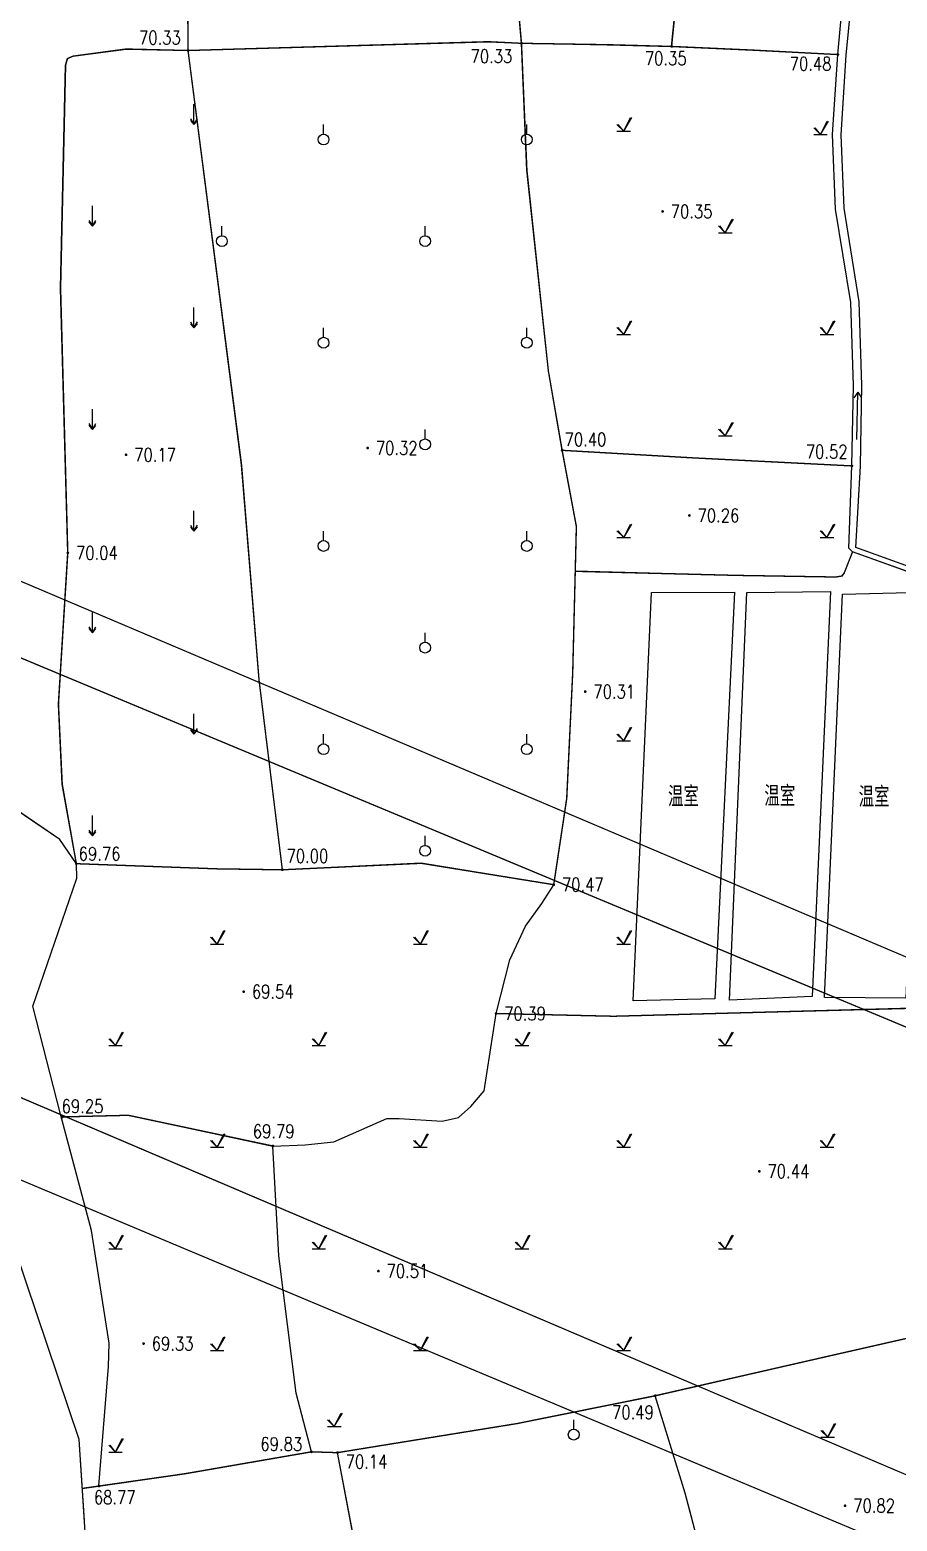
# Model space of a CAD drawing. Extents: x 10519 to 17598, y -625 to 2857.
# Drawn here: x 13860.2 to 13924.2, y 312 to 422 of the extents above; entities that cross this region are included whole.
import ezdxf
from ezdxf.enums import TextEntityAlignment as Align

# ---------------------------------------------------------------- set-up
doc = ezdxf.new("R2010")
doc.units = 0
doc.header["$MEASUREMENT"] = 0
doc.layers.get('0').update_dxf_attribs({"linetype": 'CONTINUOUS'})
for name, color, linetype in [('0000原地形', 252, 'CONTINUOUS'), ('ASSIST', 252, 'CONTINUOUS'), ('GCD', 224, 'CONTINUOUS')]:
    doc.layers.add(name, color=color, linetype=linetype)
doc.styles.add('HZ', font='txt8.shx', dxfattribs={"width": 0.8, "bigfont": 'hz.shx'})
doc.styles.get("Standard").update_dxf_attribs({"font": 'txt8.shx', "width": 0.8, "bigfont": 'hz.shx'})
doc.linetypes.add('10421', pattern='A,2,[150,AAA.SHX,S=1,R=0,X=0,Y=1],1e-11', length=2)

# ---------------------------------------------------------------- blocks, each defined once
blk = doc.blocks.new('GC200')
at = {"linetype": 'Continuous', "const_width": 0.2, "flags": 128}
blk.add_lwpolyline([(-0.1, 0, 1), (0.1, 0, 1)], format="xyb", close=True, dxfattribs=at)
blk = doc.blocks.new('gc123')
for p, q in [((-1, 0), (1, 0)), ((0, 0), (-0.8, 1)), ((0, 0), (1.2, 2))]:
    blk.add_line(p, q)
blk = doc.blocks.new('gc125')
blk.add_line((0, 0.8), (0, 2.2))
blk.add_circle((0, 0), 0.8)
blk = doc.blocks.new('gc120')
for p, q in [((0, 0), (0, 2.5)), ((-0.5, 0.87), (0, 0)), ((0, 0), (0.5, 0.87))]:
    blk.add_line(p, q)
blk = doc.blocks.new('gc086')
for p, q in [((0, 0), (7, 0)), ((7, 0), (6.18, 0.57)), ((7, 0), (6.18, -0.57))]:
    blk.add_line(p, q)

msp = doc.modelspace()

# ---------------------------------------------------------------- linework, layer by layer
at = {"layer": '0000原地形', "linetype": 'Continuous'}
for p, q in [((13871.9, 420.51, 68.77), (13871.86, 440.44, 68.77)), ((13896.51, 421.04, 68.77), (13894.73, 441.3, 68.77)), ((13907.59, 420.81, 68.77), (13908.75, 432.43, 68.77)), ((13919.86, 420.21, 71.14), (13920.23, 424.22, 71.14)), ((13920.48, 420.16), (13920.85, 424.14)), ((13863.41, 420.09, 68.77), (13867.33, 420.62, 68.77)), ((13867.33, 420.62, 68.77), (13871.9, 420.51, 68.77)), ((13871.9, 420.51, 68.77), (13894.06, 421.16, 68.77)), ((13875.85, 389.94, 69.25), (13871.9, 420.51, 69.25)), ((13894.06, 421.16, 68.77), (13896.51, 421.04, 68.77)), ((13896.91, 411.68, 69.25), (13896.51, 421.04, 69.25)), ((13896.51, 421.04, 68.77), (13902.84, 420.94, 68.77)), ((13902.84, 420.94, 68.77), (13907.59, 420.81, 68.77)), ((13907.59, 420.81, 68.77), (13913.59, 420.54, 68.77)), ((13913.59, 420.54, 68.77), (13919.86, 420.21, 68.77)), ((13862.5, 402.96, 68.77), (13862.87, 419.44, 68.77)), ((13862.87, 419.44, 68.77), (13863.01, 419.92, 68.77)), ((13863.01, 419.92, 68.77), (13863.41, 420.09, 68.77)), ((13919.47, 414.3, 71.14), (13919.86, 420.21, 71.14)), ((13920.1, 414.29), (13920.48, 420.16)), ((13991.22, 325.44), (13773.89, 417.68)), ((13919.69, 408.8, 71.14), (13919.47, 414.3, 71.14)), ((13920.31, 408.87), (13920.1, 414.29)), ((13772.02, 412.19), (13987.78, 322.21)), ((13898.49, 396.87, 69.25), (13896.91, 411.68, 69.25)), ((13920.81, 401.91, 71.14), (13919.69, 408.8, 71.14)), ((13921.43, 401.97), (13920.31, 408.87)), ((13863.03, 383.43, 68.77), (13862.5, 402.96, 68.77)), ((13921, 395.79, 71.14), (13920.81, 401.91, 71.14)), ((13921.63, 395.8), (13921.43, 401.97)), ((13899.51, 391, 69.25), (13898.49, 396.87, 69.25)), ((13920.89, 389.85, 71.14), (13921, 395.79, 71.14)), ((13921.52, 389.83), (13921.63, 395.8)), ((13900.56, 385.38, 69.25), (13899.51, 391, 69.25)), ((13899.51, 391, 69.25), (13909.23, 390.44, 69.25)), ((13877.14, 374.06, 69.25), (13875.85, 389.94, 69.25)), ((13909.23, 390.44, 69.25), (13920.89, 389.85, 69.25)), ((13920.67, 383.77, 71.14), (13920.89, 389.85, 71.14)), ((13921.19, 383.83), (13921.52, 389.83)), ((13900.29, 374.58, 69.25), (13900.56, 385.38, 69.25)), ((13862.34, 372.27, 68.77), (13863.03, 383.43, 68.77)), ((13920.94, 383.51, 70.47), (13920.33, 381.96, 70.47)), ((13920.94, 383.51, 71.14), (13920.67, 383.77, 71.14)), ((13930.78, 379.97, 71.14), (13920.94, 383.51, 71.14)), ((13931.35, 380.15), (13921.19, 383.83)), ((13912.34, 381.77, 70.47), (13900.48, 382.07, 70.47)), ((13920.33, 381.96, 70.47), (13920.14, 381.72, 70.47)), ((13919.69, 381.65, 70.47), (13912.34, 381.77, 70.47)), ((13920.14, 381.72, 70.47), (13919.69, 381.65, 70.47)), ((13774.62, 379.41), (13925.85, 315)), ((13899.85, 365.3, 69.25), (13900.29, 374.58, 69.25)), ((13878.86, 360.04, 69.25), (13877.14, 374.06, 69.25)), ((13774.51, 372.82), (13923.68, 310.24)), ((13862.62, 366.36, 68.77), (13862.34, 372.27, 68.77)), ((13863.66, 360.49, 68.77), (13862.62, 366.36, 68.77)), ((13898.89, 358.94, 69.25), (13899.85, 365.3, 69.25)), ((13874.04, 360.11, 69.25), (13863.66, 360.49, 69.25)), ((13878.86, 360.04, 69.25), (13874.04, 360.11, 69.25)), ((13889.11, 360.52, 69.25), (13878.86, 360.04, 69.25)), ((13898.89, 358.94, 69.25), (13889.11, 360.52, 69.25)), ((13894.63, 349.43, 70.39), (13903.31, 349.23, 70.39)), ((13903.31, 349.23, 70.39), (13928.14, 349.9, 70.39)), ((13862.63, 341.8, 69.25), (13867.49, 341.92, 69.25)), ((13867.49, 341.92, 69.25), (13878.17, 339.65, 69.25)), ((13919.33, 324.18, 68.77), (13927.33, 326, 68.77)), ((13906.38, 321.22, 68.77), (13919.33, 324.18, 68.77)), ((13896.2, 319.17, 68.77), (13906.38, 321.22, 68.77)), ((13882.93, 317.02, 68.77), (13896.2, 319.17, 68.77)), ((13871.65, 315.46, 68.77), (13881, 317.08, 68.77)), ((13881, 317.08, 68.77), (13882.93, 317.02, 68.77)), ((13864.1, 314.38, 68.77), (13871.65, 315.46, 68.77))]:
    msp.add_line(p, q, dxfattribs=at)
at = {"layer": '0000原地形'}
for p, q in [((13872.34, 415.04), (13872.34, 416.54)), ((13872.09, 415.34), (13872.34, 415.04)), ((13872.34, 415.04), (13872.59, 415.34)), ((13881.9, 414.34), (13881.9, 415.04)), ((13896.9, 414.34), (13896.9, 415.04)), ((13903.55, 415.06), (13904.05, 414.56)), ((13904.05, 414.56), (13904.55, 415.56)), ((13918.57, 414.3, 70.45), (13919.07, 415.3, 70.45)), ((13903.55, 414.56), (13904.55, 414.56)), ((13918.07, 414.8, 70.45), (13918.57, 414.3, 70.45)), ((13918.07, 414.3, 70.45), (13919.07, 414.3, 70.45)), ((13864.84, 407.54), (13864.84, 409.04)), ((13864.59, 407.84), (13864.84, 407.54)), ((13864.84, 407.54), (13865.09, 407.84)), ((13874.4, 406.84), (13874.4, 407.54)), ((13889.4, 406.84), (13889.4, 407.54)), ((13911.05, 407.56), (13911.55, 407.06)), ((13911.55, 407.06), (13912.05, 408.06)), ((13911.05, 407.06), (13912.05, 407.06)), ((13872.34, 400.04), (13872.34, 401.54)), ((13872.09, 400.34), (13872.34, 400.04)), ((13872.34, 400.04), (13872.59, 400.34)), ((13881.9, 399.34), (13881.9, 400.04)), ((13896.9, 399.34), (13896.9, 400.04)), ((13903.55, 400.06), (13904.05, 399.56)), ((13904.05, 399.56), (13904.55, 400.56)), ((13918.55, 400.06), (13919.05, 399.56)), ((13919.05, 399.56), (13919.55, 400.56)), ((13903.55, 399.56), (13904.55, 399.56)), ((13918.55, 399.56), (13919.55, 399.56)), ((13921.33, 395.29), (13921.03, 394.88)), ((13921.25, 391.79), (13921.33, 395.29)), ((13921.33, 395.29), (13921.6, 394.87)), ((13864.84, 392.54), (13864.84, 394.04)), ((13911.55, 392.06), (13912.05, 393.06)), ((13864.59, 392.84), (13864.84, 392.54)), ((13864.84, 392.54), (13865.09, 392.84)), ((13889.4, 391.84), (13889.4, 392.54)), ((13911.05, 392.56), (13911.55, 392.06)), ((13911.05, 392.06), (13912.05, 392.06)), ((13872.34, 385.04), (13872.34, 386.54)), ((13872.09, 385.34), (13872.34, 385.04)), ((13872.34, 385.04), (13872.59, 385.34)), ((13904.05, 384.56), (13904.55, 385.56)), ((13919.05, 384.56), (13919.55, 385.56)), ((13881.9, 384.34), (13881.9, 385.04)), ((13896.9, 384.34), (13896.9, 385.04)), ((13903.55, 385.06), (13904.05, 384.56)), ((13903.55, 384.56), (13904.55, 384.56)), ((13918.55, 385.06), (13919.05, 384.56)), ((13918.55, 384.56), (13919.55, 384.56)), ((13864.84, 377.54), (13864.84, 379.04)), ((13864.59, 377.84), (13864.84, 377.54)), ((13864.84, 377.54), (13865.09, 377.84)), ((13889.4, 376.84), (13889.4, 377.54)), ((13872.34, 370.04), (13872.34, 371.54)), ((13872.09, 370.34), (13872.34, 370.04)), ((13872.34, 370.04), (13872.59, 370.34)), ((13881.9, 369.34), (13881.9, 370.04)), ((13896.9, 369.34), (13896.9, 370.04)), ((13903.55, 370.06), (13904.05, 369.56)), ((13904.05, 369.56), (13904.55, 370.56)), ((13903.55, 369.56), (13904.55, 369.56)), ((13864.84, 362.54), (13864.84, 364.04)), ((13864.59, 362.84), (13864.84, 362.54)), ((13864.84, 362.54), (13865.09, 362.84)), ((13889.4, 361.84), (13889.4, 362.54)), ((13874.05, 354.56), (13874.55, 355.56)), ((13889.05, 354.56), (13889.55, 355.56)), ((13904.05, 354.56), (13904.55, 355.56)), ((13873.55, 355.06), (13874.05, 354.56)), ((13873.55, 354.56), (13874.55, 354.56)), ((13888.55, 355.06), (13889.05, 354.56)), ((13888.55, 354.56), (13889.55, 354.56)), ((13903.55, 355.06), (13904.05, 354.56)), ((13903.55, 354.56), (13904.55, 354.56)), ((13866.55, 347.06), (13867.05, 348.06)), ((13881.55, 347.06), (13882.05, 348.06)), ((13896.55, 347.06), (13897.05, 348.06)), ((13911.55, 347.06), (13912.05, 348.06)), ((13866.05, 347.56), (13866.55, 347.06)), ((13866.05, 347.06), (13867.05, 347.06)), ((13881.05, 347.56), (13881.55, 347.06)), ((13881.05, 347.06), (13882.05, 347.06)), ((13896.05, 347.56), (13896.55, 347.06)), ((13896.05, 347.06), (13897.05, 347.06)), ((13911.05, 347.56), (13911.55, 347.06)), ((13911.05, 347.06), (13912.05, 347.06)), ((13874.05, 339.56), (13874.55, 340.56)), ((13889.05, 339.56), (13889.55, 340.56)), ((13904.05, 339.56), (13904.55, 340.56)), ((13919.05, 339.56), (13919.55, 340.56)), ((13873.55, 340.06), (13874.05, 339.56)), ((13873.55, 339.56), (13874.55, 339.56)), ((13888.55, 340.06), (13889.05, 339.56)), ((13888.55, 339.56), (13889.55, 339.56)), ((13903.55, 340.06), (13904.05, 339.56)), ((13903.55, 339.56), (13904.55, 339.56)), ((13918.55, 340.06), (13919.05, 339.56)), ((13918.55, 339.56), (13919.55, 339.56)), ((13866.05, 332.56), (13866.55, 332.06)), ((13866.55, 332.06), (13867.05, 333.06)), ((13881.05, 332.56), (13881.55, 332.06)), ((13881.55, 332.06), (13882.05, 333.06)), ((13896.05, 332.56), (13896.55, 332.06)), ((13896.55, 332.06), (13897.05, 333.06)), ((13911.05, 332.56), (13911.55, 332.06)), ((13911.55, 332.06), (13912.05, 333.06)), ((13866.05, 332.06), (13867.05, 332.06)), ((13881.05, 332.06), (13882.05, 332.06)), ((13896.05, 332.06), (13897.05, 332.06)), ((13911.05, 332.06), (13912.05, 332.06)), ((13873.55, 325.06), (13874.05, 324.56)), ((13874.05, 324.56), (13874.55, 325.56)), ((13888.55, 325.06), (13889.05, 324.56)), ((13889.05, 324.56), (13889.55, 325.56)), ((13903.55, 325.06), (13904.05, 324.56)), ((13904.05, 324.56), (13904.55, 325.56)), ((13873.55, 324.56), (13874.55, 324.56)), ((13888.55, 324.56), (13889.55, 324.56)), ((13903.55, 324.56), (13904.55, 324.56)), ((13882.19, 319.44), (13882.69, 318.94)), ((13882.69, 318.94), (13883.19, 319.94)), ((13900.36, 318.75), (13900.36, 319.45)), ((13882.19, 318.94), (13883.19, 318.94)), ((13918.61, 318.66), (13919.11, 318.16)), ((13918.61, 318.16), (13919.61, 318.16)), ((13919.11, 318.16), (13919.61, 319.16)), ((13866.05, 317.56), (13866.55, 317.06)), ((13866.05, 317.06), (13867.05, 317.06)), ((13866.55, 317.06), (13867.05, 318.06))]:
    msp.add_line(p, q, dxfattribs=at)
at = {"layer": '0000原地形', "linetype": '10421'}
for p, q in [((13862.45, 362.27, 68.77), (13856.8, 366.11, 68.77)), ((13863.66, 360.49, 68.77), (13862.45, 362.27, 68.77)), ((13863.7, 359.42, 68.77), (13863.66, 360.49, 68.77)), ((13860.46, 349.97, 68.77), (13863.7, 359.42, 68.77)), ((13898.01, 357.54, 69.25), (13898.89, 358.94, 69.25)), ((13896.8, 355.88, 69.25), (13898.01, 357.54, 69.25)), ((13895.66, 353.4, 69.25), (13896.8, 355.88, 69.25)), ((13894.63, 349.43, 69.25), (13895.66, 353.4, 69.25)), ((13862.5, 342.01, 68.77), (13860.46, 349.97, 68.77)), ((13893.75, 343.72, 69.25), (13894.63, 349.43, 69.25)), ((13892.77, 342.57, 69.25), (13893.75, 343.72, 69.25)), ((13891.85, 341.75, 69.25), (13892.77, 342.57, 69.25)), ((13864.77, 333.42, 68.77), (13862.5, 342.01, 68.77)), ((13882.67, 339.97, 69.25), (13886.57, 341.68, 69.25)), ((13886.57, 341.68, 69.25), (13887.48, 341.68, 69.25)), ((13887.48, 341.68, 69.25), (13890.65, 341.48, 69.25)), ((13890.65, 341.48, 69.25), (13891.85, 341.75, 69.25)), ((13878.17, 339.65, 69.25), (13880.55, 339.73, 69.25)), ((13878.61, 331.55, 69.83), (13878.17, 339.65, 69.83)), ((13880.55, 339.73, 69.25), (13882.67, 339.97, 69.25)), ((13866.09, 325.1, 68.77), (13864.77, 333.42, 68.77)), ((13863.86, 318), (13859.18, 331.93)), ((13879.89, 321.41, 69.83), (13878.61, 331.55, 69.83)), ((13866.02, 323.37, 68.77), (13866.09, 325.1, 68.77)), ((13865.33, 314.56, 68.77), (13866.02, 323.37, 68.77)), ((13881, 317.08, 69.83), (13879.89, 321.41, 69.83)), ((13908.58, 314.04), (13906.38, 321.22)), ((13864.38, 310.01), (13863.86, 318)), ((13884.44, 309.08), (13882.93, 317.02)), ((13911.23, 304.04), (13908.58, 314.04))]:
    msp.add_line(p, q, dxfattribs=at)
at = {"layer": '0000原地形', "linetype": 'Continuous', "flags": 128}
for points, elevation in [([(13906.1, 380.51), (13912.22, 380.54), (13910.78, 350.51), (13904.76, 350.38)], 70.34), ([(13913.15, 380.5), (13919.32, 380.58), (13917.96, 350.68), (13911.86, 350.41)], 70.41), ([(13920.2, 380.38), (13926.15, 380.54), (13924.88, 350.56), (13918.87, 350.62)], 70.43)]:
    msp.add_lwpolyline(points, close=True, dxfattribs=dict(at, elevation=elevation))
at = {"layer": '0000原地形'}
for centre in [(13881.9, 413.94), (13896.9, 413.94), (13874.4, 406.44), (13889.4, 406.44), (13881.9, 398.94), (13896.9, 398.94), (13889.4, 391.44), (13881.9, 383.94), (13896.9, 383.94), (13889.4, 376.44), (13881.9, 368.94), (13896.9, 368.94), (13889.4, 361.44), (13900.36, 318.35)]:
    msp.add_ellipse(centre, major_axis=(-0.283, 0.283), ratio=1, start_param=3.926991, end_param=10.210176, dxfattribs=at)
at = {"layer": 'ASSIST', "color": 252}
for p, q in [((13991.22, 325.44), (13773.89, 417.68)), ((13772.02, 412.19), (13987.78, 322.21)), ((13774.62, 379.41), (13925.85, 315)), ((13774.51, 372.82), (13919.53, 311.98)), ((13774.51, 372.82), (13923.68, 310.24))]:
    msp.add_line(p, q, dxfattribs=at)
at = {"layer": 'ASSIST', "color": 252, "flags": 128}
for points in [[(13931.35, 380.15), (13921.19, 383.83), (13921.52, 389.83), (13921.63, 395.8), (13921.43, 401.97), (13920.31, 408.87), (13920.1, 414.29), (13920.48, 420.16), (13920.85, 424.14), (13922.09, 432.3), (13923, 437.48), (13923.55, 440.39), (13924.24, 444.08), (13925.33, 447.92), (13927.54, 456.64), (13929.39, 465.17), (13931.87, 471.87), (13934.14, 478.27), (13934.77, 481.45), (13935.71, 493.87)], [(13862.5, 342.01), (13860.46, 349.97), (13863.7, 359.42), (13863.66, 360.49), (13862.45, 362.27), (13856.8, 366.11), (13856.8, 366.11), (13855.97, 367.01), (13855.79, 368.04), (13856.05, 370.9), (13855.31, 392.17), (13856.45, 402.04), (13855.92, 419.32), (13855.59, 451.22), (13855.62, 467.25), (13855.48, 467.52), (13854.94, 467.47), (13852.62, 466.12), (13851.59, 466.1)], [(13991.22, 325.44), (13772.05, 418.46)], [(13864.25, 311.98), (13863.86, 318), (13859.18, 331.93), (13855.15, 338.6), (13854.99, 340.47), (13855.68, 349.74), (13855.17, 353.61), (13853.07, 360.36), (13852.33, 366.54), (13849.45, 369.96), (13844.48, 375.29), (13843.86, 377.67), (13844.63, 389.03), (13844.59, 396.63), (13846.63, 415.3)], [(13772.02, 412.19), (13989.63, 321.44)], [(13774.62, 379.41), (13927.69, 314.21)], [(13774.51, 372.82), (13919.53, 311.98)], [(13774.51, 372.82), (13925.52, 309.47)], [(13878.17, 339.65), (13880.55, 339.73), (13882.67, 339.97), (13886.57, 341.68), (13887.48, 341.68), (13890.65, 341.48), (13891.85, 341.75), (13892.77, 342.57), (13893.75, 343.72), (13894.63, 349.43), (13895.66, 353.4), (13896.8, 355.88), (13898.01, 357.54), (13898.89, 358.94)], [(13881, 317.08), (13879.89, 321.41), (13878.61, 331.55), (13878.17, 339.65)], [(13883.76, 254.03), (13881.1, 264.76), (13878.5, 271.53), (13878.14, 272.23), (13874.6, 281.77), (13871.58, 285.64), (13870.82, 287.83), (13870.12, 291.75), (13868.57, 296.98), (13867.34, 299.07), (13864.38, 310.01), (13863.86, 318), (13859.18, 331.93)], [(13904.23, 251.18), (13905.12, 257.07), (13907.19, 263.63), (13909.65, 270.85), (13912.22, 275.27), (13913.4, 280.57), (13913.53, 286.83), (13912.49, 296.46), (13911.23, 304.04), (13908.58, 314.04), (13906.38, 321.22)], [(13909.13, 311.98), (13908.58, 314.04), (13906.38, 321.22)], [(13883.89, 311.98), (13882.93, 317.02)], [(13894.69, 274.94), (13891.38, 284.35), (13887.68, 296.89), (13884.44, 309.08), (13882.93, 317.02)]]:
    msp.add_lwpolyline(points, dxfattribs=at)
at = {"layer": 'ASSIST', "color": 252, "const_width": 0.1, "flags": 128}
for points, elevation in [([(13896.51, 421.04), (13902.84, 420.94), (13907.59, 420.81), (13908.75, 432.43), (13910.35, 443.34)], 68.77), ([(13863.66, 360.49), (13862.62, 366.36), (13862.34, 372.27), (13863.03, 383.43), (13862.5, 402.96), (13862.87, 419.44), (13863.01, 419.92), (13863.41, 420.09), (13867.33, 420.62), (13871.9, 420.51), (13871.86, 440.44)], 68.77), ([(13871.9, 420.51), (13894.06, 421.16), (13896.51, 421.04), (13894.73, 441.3)], 68.77), ([(13878.86, 360.04), (13877.14, 374.06), (13875.85, 389.94), (13871.9, 420.51)], 69.25), ([(13899.51, 391), (13898.49, 396.87), (13896.91, 411.68), (13896.51, 421.04)], 69.25), ([(13907.59, 420.81), (13913.59, 420.54), (13919.86, 420.21)], 68.77), ([(13898.89, 358.94), (13899.85, 365.3), (13900.29, 374.58), (13900.56, 385.38), (13899.51, 391), (13909.23, 390.44), (13920.89, 389.85)], 69.25), ([(13920.94, 383.51), (13920.33, 381.96), (13920.14, 381.72), (13919.69, 381.65), (13912.34, 381.77), (13900.48, 382.07)], 70.47), ([(13898.89, 358.94), (13889.11, 360.52), (13878.86, 360.04), (13874.04, 360.11), (13863.66, 360.49)], 69.25), ([(13894.63, 349.43), (13903.31, 349.23), (13928.14, 349.9)], 70.39), ([(13862.63, 341.8), (13867.49, 341.92), (13878.17, 339.65)], 69.25), ([(13864.1, 314.38), (13871.65, 315.46), (13881, 317.08), (13882.93, 317.02), (13896.2, 319.17), (13906.38, 321.22), (13919.33, 324.18), (13927.33, 326), (13927.79, 326.14), (13928.09, 326.26), (13930.29, 327.91)], 68.77)]:
    msp.add_lwpolyline(points, dxfattribs=dict(at, elevation=elevation))
at = {"layer": 'ASSIST', "color": 252, "flags": 128}
for points, elevation in [([(13935.57, 325.42), (13930.29, 327.91), (13928.81, 329.23), (13928.24, 341.38), (13928.14, 349.9), (13927.68, 356.44), (13927.94, 360.78), (13928.6, 366.46), (13928.7, 370.17), (13929.58, 375.9), (13930.78, 379.97), (13920.94, 383.51), (13920.67, 383.77), (13920.89, 389.85), (13921, 395.79), (13920.81, 401.91), (13919.69, 408.8), (13919.47, 414.3), (13919.86, 420.21), (13920.23, 424.22)], 71.14), ([(13865.33, 314.56), (13866.02, 323.37), (13866.09, 325.1), (13864.77, 333.42), (13862.5, 342.01)], 68.77)]:
    msp.add_lwpolyline(points, dxfattribs=dict(at, elevation=elevation))
for points, elevation in [([(13906.1, 380.51), (13912.22, 380.54), (13910.78, 350.51), (13904.76, 350.38)], 70.34), ([(13913.15, 380.5), (13919.32, 380.58), (13917.96, 350.68), (13911.86, 350.41)], 70.41), ([(13920.2, 380.38), (13926.15, 380.54), (13924.88, 350.56), (13918.87, 350.62)], 70.43)]:
    msp.add_lwpolyline(points, close=True, dxfattribs=dict(at, elevation=elevation))

# ---------------------------------------------------------------- block references
at = {"layer": 'ASSIST', "color": 252}
ref = msp.add_blockref('GC200', (13871.9, 420.51, 70.33), dxfattribs=dict(at, xscale=0.5, yscale=0.5, zscale=0.5))
ref.add_attrib('height', '70.33', dxfattribs={"layer": 'GCD', "linetype": 'Continuous', "height": 1, "style": 'HZ', "width": 0.8}).set_placement((13868.28, 421.46, 70.33), align=Align.MIDDLE_LEFT)
ref = msp.add_blockref('GC200', (13896.51, 421.04, 70.33), dxfattribs=dict(at, xscale=0.5, yscale=0.5, zscale=0.5))
ref.add_attrib('height', '70.33', dxfattribs={"layer": 'GCD', "linetype": 'Continuous', "height": 1, "style": 'HZ', "width": 0.8}).set_placement((13892.75, 420.09, 70.33), align=Align.MIDDLE_LEFT)
ref = msp.add_blockref('GC200', (13907.59, 420.81, 70.35), dxfattribs=dict(at, xscale=0.5, yscale=0.5, zscale=0.5))
ref.add_attrib('height', '70.35', dxfattribs={"layer": 'GCD', "linetype": 'Continuous', "height": 1, "style": 'HZ', "width": 0.8}).set_placement((13905.61, 419.94, 70.35), align=Align.MIDDLE_LEFT)
ref = msp.add_blockref('GC200', (13919.86, 420.21, 70.48), dxfattribs=dict(at, xscale=0.5, yscale=0.5, zscale=0.5))
ref.add_attrib('height', '70.48', dxfattribs={"layer": 'GCD', "linetype": 'Continuous', "height": 1, "style": 'HZ', "width": 0.8}).set_placement((13916.3, 419.53, 70.48), align=Align.MIDDLE_LEFT)
at = {"layer": 'ASSIST', "color": 252, "xscale": 0.5, "yscale": 0.5}
for name, p in [('gc120', (13872.34, 415.04)), ('gc125', (13881.9, 413.94)), ('gc125', (13896.9, 413.94)), ('gc123', (13904.05, 414.56)), ('gc123', (13918.57, 414.3, 70.45)), ('gc120', (13864.84, 407.54)), ('gc125', (13874.4, 406.44)), ('gc125', (13889.4, 406.44)), ('gc123', (13911.55, 407.06)), ('gc120', (13872.34, 400.04)), ('gc125', (13881.9, 398.94)), ('gc125', (13896.9, 398.94)), ('gc123', (13904.05, 399.56)), ('gc123', (13919.05, 399.56)), ('gc120', (13864.84, 392.54)), ('gc123', (13911.55, 392.06)), ('gc125', (13889.4, 391.44)), ('gc120', (13872.34, 385.04)), ('gc123', (13904.05, 384.56)), ('gc123', (13919.05, 384.56)), ('gc125', (13881.9, 383.94)), ('gc125', (13896.9, 383.94)), ('gc120', (13864.84, 377.54)), ('gc125', (13889.4, 376.44)), ('gc120', (13872.34, 370.04)), ('gc125', (13881.9, 368.94)), ('gc125', (13896.9, 368.94)), ('gc123', (13904.05, 369.56)), ('gc120', (13864.84, 362.54)), ('gc125', (13889.4, 361.44)), ('gc123', (13874.05, 354.56)), ('gc123', (13889.05, 354.56)), ('gc123', (13904.05, 354.56)), ('gc123', (13866.55, 347.06)), ('gc123', (13881.55, 347.06)), ('gc123', (13896.55, 347.06)), ('gc123', (13911.55, 347.06)), ('gc123', (13874.05, 339.56)), ('gc123', (13889.05, 339.56)), ('gc123', (13904.05, 339.56)), ('gc123', (13919.05, 339.56)), ('gc123', (13866.55, 332.06)), ('gc123', (13881.55, 332.06)), ('gc123', (13896.55, 332.06)), ('gc123', (13911.55, 332.06)), ('gc123', (13874.05, 324.56)), ('gc123', (13889.05, 324.56)), ('gc123', (13904.05, 324.56)), ('gc123', (13882.69, 318.94)), ('gc125', (13900.36, 318.35)), ('gc123', (13919.11, 318.16)), ('gc123', (13866.55, 317.06))]:
    msp.add_blockref(name, p, dxfattribs=at)
at = {"layer": 'ASSIST', "color": 252}
ref = msp.add_blockref('GC200', (13906.92, 408.63, 70.35), dxfattribs=dict(at, xscale=0.5, yscale=0.5, zscale=0.5))
ref.add_attrib('height', '70.35', dxfattribs={"layer": 'GCD', "linetype": 'Continuous', "height": 1, "style": 'HZ', "width": 0.8}).set_placement((13907.52, 408.63, 70.35), align=Align.MIDDLE_LEFT)
at = {"layer": 'ASSIST', "color": 252, "xscale": 0.5000000001757168, "yscale": 0.5, "zscale": 0.5, "rotation": 88.72410519547665}
msp.add_blockref('gc086', (13921.25, 391.79), dxfattribs=at)
at = {"layer": 'ASSIST', "color": 252}
ref = msp.add_blockref('GC200', (13899.51, 391, 70.4), dxfattribs=dict(at, xscale=0.5, yscale=0.5, zscale=0.5))
ref.add_attrib('height', '70.40', dxfattribs={"layer": 'GCD', "linetype": 'Continuous', "height": 1, "style": 'HZ', "width": 0.8}).set_placement((13899.69, 391.8, 70.4), align=Align.MIDDLE_LEFT)
ref = msp.add_blockref('GC200', (13867.33, 390.67, 70.17), dxfattribs=dict(at, xscale=0.5, yscale=0.5, zscale=0.5))
ref.add_attrib('height', '70.17', dxfattribs={"layer": 'GCD', "linetype": 'Continuous', "height": 1, "style": 'HZ', "width": 0.8}).set_placement((13867.93, 390.67, 70.17), align=Align.MIDDLE_LEFT)
ref = msp.add_blockref('GC200', (13885.16, 391.17, 70.32), dxfattribs=dict(at, xscale=0.5, yscale=0.5, zscale=0.5))
ref.add_attrib('height', '70.32', dxfattribs={"layer": 'GCD', "linetype": 'Continuous', "height": 1, "style": 'HZ', "width": 0.8}).set_placement((13885.76, 391.17, 70.32), align=Align.MIDDLE_LEFT)
ref = msp.add_blockref('GC200', (13920.89, 389.85, 70.52), dxfattribs=dict(at, xscale=0.5, yscale=0.5, zscale=0.5))
ref.add_attrib('height', '70.52', dxfattribs={"layer": 'GCD', "linetype": 'Continuous', "height": 1, "style": 'HZ', "width": 0.8}).set_placement((13917.49, 390.9, 70.52), align=Align.MIDDLE_LEFT)
ref = msp.add_blockref('GC200', (13908.9, 386.19, 70.26), dxfattribs=dict(at, xscale=0.5, yscale=0.5, zscale=0.5))
ref.add_attrib('height', '70.26', dxfattribs={"layer": 'GCD', "linetype": 'Continuous', "height": 1, "style": 'HZ', "width": 0.8}).set_placement((13909.5, 386.19, 70.26), align=Align.MIDDLE_LEFT)
ref = msp.add_blockref('GC200', (13863.03, 383.43, 70.04), dxfattribs=dict(at, xscale=0.5, yscale=0.5, zscale=0.5))
ref.add_attrib('height', '70.04', dxfattribs={"layer": 'GCD', "linetype": 'Continuous', "height": 1, "style": 'HZ', "width": 0.8}).set_placement((13863.63, 383.43, 70.04), align=Align.MIDDLE_LEFT)
ref = msp.add_blockref('GC200', (13901.21, 373.19, 70.31), dxfattribs=dict(at, xscale=0.5, yscale=0.5, zscale=0.5))
ref.add_attrib('height', '70.31', dxfattribs={"layer": 'GCD', "linetype": 'Continuous', "height": 1, "style": 'HZ', "width": 0.8}).set_placement((13901.81, 373.19, 70.31), align=Align.MIDDLE_LEFT)
ref = msp.add_blockref('GC200', (13863.66, 360.49, 69.76), dxfattribs=dict(at, xscale=0.5, yscale=0.5, zscale=0.5))
ref.add_attrib('height', '69.76', dxfattribs={"layer": 'GCD', "linetype": 'Continuous', "height": 1, "style": 'HZ', "width": 0.8}).set_placement((13863.83, 361.22, 69.76), align=Align.MIDDLE_LEFT)
ref = msp.add_blockref('GC200', (13878.86, 360.04, 70), dxfattribs=dict(at, xscale=0.5, yscale=0.5, zscale=0.5))
ref.add_attrib('height', '70.00', dxfattribs={"layer": 'GCD', "linetype": 'Continuous', "height": 1, "style": 'HZ', "width": 0.8}).set_placement((13879.17, 361.05, 70), align=Align.MIDDLE_LEFT)
ref = msp.add_blockref('GC200', (13898.89, 358.94, 70.47), dxfattribs=dict(at, xscale=0.5, yscale=0.5, zscale=0.5))
ref.add_attrib('height', '70.47', dxfattribs={"layer": 'GCD', "linetype": 'Continuous', "height": 1, "style": 'HZ', "width": 0.8}).set_placement((13899.49, 358.94, 70.47), align=Align.MIDDLE_LEFT)
ref = msp.add_blockref('GC200', (13876.01, 351.04, 69.54), dxfattribs=dict(at, xscale=0.5, yscale=0.5, zscale=0.5))
ref.add_attrib('height', '69.54', dxfattribs={"layer": 'GCD', "linetype": 'Continuous', "height": 1, "style": 'HZ', "width": 0.8}).set_placement((13876.61, 351.04, 69.54), align=Align.MIDDLE_LEFT)
ref = msp.add_blockref('GC200', (13894.63, 349.43, 70.39), dxfattribs=dict(at, xscale=0.5, yscale=0.5, zscale=0.5))
ref.add_attrib('height', '70.39', dxfattribs={"layer": 'GCD', "linetype": 'Continuous', "height": 1, "style": 'HZ', "width": 0.8}).set_placement((13895.23, 349.43, 70.39), align=Align.MIDDLE_LEFT)
ref = msp.add_blockref('GC200', (13862.63, 341.8, 69.25), dxfattribs=dict(at, xscale=0.5, yscale=0.5, zscale=0.5))
ref.add_attrib('height', '69.25', dxfattribs={"layer": 'GCD', "linetype": 'Continuous', "height": 1, "style": 'HZ', "width": 0.8}).set_placement((13862.57, 342.59, 69.25), align=Align.MIDDLE_LEFT)
ref = msp.add_blockref('GC200', (13878.17, 339.65, 69.79), dxfattribs=dict(at, xscale=0.5, yscale=0.5, zscale=0.5))
ref.add_attrib('height', '69.79', dxfattribs={"layer": 'GCD', "linetype": 'Continuous', "height": 1, "style": 'HZ', "width": 0.8}).set_placement((13876.68, 340.73, 69.79), align=Align.MIDDLE_LEFT)
ref = msp.add_blockref('GC200', (13914.06, 337.79, 70.44), dxfattribs=dict(at, xscale=0.5, yscale=0.5, zscale=0.5))
ref.add_attrib('height', '70.44', dxfattribs={"layer": 'GCD', "linetype": 'Continuous', "height": 1, "style": 'HZ', "width": 0.8}).set_placement((13914.66, 337.79, 70.44), align=Align.MIDDLE_LEFT)
ref = msp.add_blockref('GC200', (13885.95, 330.42, 70.51), dxfattribs=dict(at, xscale=0.5, yscale=0.5, zscale=0.5))
ref.add_attrib('height', '70.51', dxfattribs={"layer": 'GCD', "linetype": 'Continuous', "height": 1, "style": 'HZ', "width": 0.8}).set_placement((13886.55, 330.42, 70.51), align=Align.MIDDLE_LEFT)
ref = msp.add_blockref('GC200', (13868.62, 325.07, 69.33), dxfattribs=dict(at, xscale=0.5, yscale=0.5, zscale=0.5))
ref.add_attrib('height', '69.33', dxfattribs={"layer": 'GCD', "linetype": 'Continuous', "height": 1, "style": 'HZ', "width": 0.8}).set_placement((13869.22, 325.07, 69.33), align=Align.MIDDLE_LEFT)
ref = msp.add_blockref('GC200', (13906.38, 321.22, 70.49), dxfattribs=dict(at, xscale=0.5, yscale=0.5, zscale=0.5))
ref.add_attrib('height', '70.49', dxfattribs={"layer": 'GCD', "linetype": 'Continuous', "height": 1, "style": 'HZ', "width": 0.8}).set_placement((13903.19, 320, 70.49), align=Align.MIDDLE_LEFT)
ref = msp.add_blockref('GC200', (13881, 317.08, 69.83), dxfattribs=dict(at, xscale=0.5, yscale=0.5, zscale=0.5))
ref.add_attrib('height', '69.83', dxfattribs={"layer": 'GCD', "linetype": 'Continuous', "height": 1, "style": 'HZ', "width": 0.8}).set_placement((13877.24, 317.65, 69.83), align=Align.MIDDLE_LEFT)
ref = msp.add_blockref('GC200', (13882.93, 317.02, 70.14), dxfattribs=dict(at, xscale=0.5, yscale=0.5, zscale=0.5))
ref.add_attrib('height', '70.14', dxfattribs={"layer": 'GCD', "linetype": 'Continuous', "height": 1, "style": 'HZ', "width": 0.8}).set_placement((13883.53, 316.35, 70.14), align=Align.MIDDLE_LEFT)
ref = msp.add_blockref('GC200', (13865.33, 314.56, 68.77), dxfattribs=dict(at, xscale=0.5, yscale=0.5, zscale=0.5))
ref.add_attrib('height', '68.77', dxfattribs={"layer": 'GCD', "linetype": 'Continuous', "height": 1, "style": 'HZ', "width": 0.8}).set_placement((13864.95, 313.72, 68.77), align=Align.MIDDLE_LEFT)
ref = msp.add_blockref('GC200', (13920.39, 313.1, 70.82), dxfattribs=dict(at, xscale=0.5, yscale=0.5, zscale=0.5))
ref.add_attrib('height', '70.82', dxfattribs={"layer": 'GCD', "linetype": 'Continuous', "height": 1, "style": 'HZ', "width": 0.8}).set_placement((13920.99, 313.1, 70.82), align=Align.MIDDLE_LEFT)
at = {"layer": 'GCD', "linetype": 'Continuous'}
ref = msp.add_blockref('GC200', (13871.9, 420.51, 70.33), dxfattribs=dict(at, xscale=0.5, yscale=0.5, zscale=0.5))
ref.add_attrib('height', '70.33', dxfattribs={"linetype": 'Continuous', "height": 1, "style": 'HZ', "width": 0.8}).set_placement((13868.28, 421.46, 70.33), align=Align.MIDDLE_LEFT)
ref = msp.add_blockref('GC200', (13896.51, 421.04, 70.33), dxfattribs=dict(at, xscale=0.5, yscale=0.5, zscale=0.5))
ref.add_attrib('height', '70.33', dxfattribs={"linetype": 'Continuous', "height": 1, "style": 'HZ', "width": 0.8}).set_placement((13892.75, 420.09, 70.33), align=Align.MIDDLE_LEFT)
ref = msp.add_blockref('GC200', (13907.59, 420.81, 70.35), dxfattribs=dict(at, xscale=0.5, yscale=0.5, zscale=0.5))
ref.add_attrib('height', '70.35', dxfattribs={"linetype": 'Continuous', "height": 1, "style": 'HZ', "width": 0.8}).set_placement((13905.61, 419.94, 70.35), align=Align.MIDDLE_LEFT)
ref = msp.add_blockref('GC200', (13919.86, 420.21, 70.48), dxfattribs=dict(at, xscale=0.5, yscale=0.5, zscale=0.5))
ref.add_attrib('height', '70.48', dxfattribs={"linetype": 'Continuous', "height": 1, "style": 'HZ', "width": 0.8}).set_placement((13916.3, 419.53, 70.48), align=Align.MIDDLE_LEFT)
ref = msp.add_blockref('GC200', (13906.92, 408.63, 70.35), dxfattribs=dict(at, xscale=0.5, yscale=0.5, zscale=0.5))
ref.add_attrib('height', '70.35', dxfattribs={"linetype": 'Continuous', "height": 1, "style": 'HZ', "width": 0.8}).set_placement((13907.52, 408.63, 70.35), align=Align.MIDDLE_LEFT)
ref = msp.add_blockref('GC200', (13899.51, 391, 70.4), dxfattribs=dict(at, xscale=0.5, yscale=0.5, zscale=0.5))
ref.add_attrib('height', '70.40', dxfattribs={"linetype": 'Continuous', "height": 1, "style": 'HZ', "width": 0.8}).set_placement((13899.69, 391.8, 70.4), align=Align.MIDDLE_LEFT)
ref = msp.add_blockref('GC200', (13867.33, 390.67, 70.17), dxfattribs=dict(at, xscale=0.5, yscale=0.5, zscale=0.5))
ref.add_attrib('height', '70.17', dxfattribs={"linetype": 'Continuous', "height": 1, "style": 'HZ', "width": 0.8}).set_placement((13867.93, 390.67, 70.17), align=Align.MIDDLE_LEFT)
ref = msp.add_blockref('GC200', (13885.16, 391.17, 70.32), dxfattribs=dict(at, xscale=0.5, yscale=0.5, zscale=0.5))
ref.add_attrib('height', '70.32', dxfattribs={"linetype": 'Continuous', "height": 1, "style": 'HZ', "width": 0.8}).set_placement((13885.76, 391.17, 70.32), align=Align.MIDDLE_LEFT)
ref = msp.add_blockref('GC200', (13920.89, 389.85, 70.52), dxfattribs=dict(at, xscale=0.5, yscale=0.5, zscale=0.5))
ref.add_attrib('height', '70.52', dxfattribs={"linetype": 'Continuous', "height": 1, "style": 'HZ', "width": 0.8}).set_placement((13917.49, 390.9, 70.52), align=Align.MIDDLE_LEFT)
ref = msp.add_blockref('GC200', (13908.9, 386.19, 70.26), dxfattribs=dict(at, xscale=0.5, yscale=0.5, zscale=0.5))
ref.add_attrib('height', '70.26', dxfattribs={"linetype": 'Continuous', "height": 1, "style": 'HZ', "width": 0.8}).set_placement((13909.5, 386.19, 70.26), align=Align.MIDDLE_LEFT)
ref = msp.add_blockref('GC200', (13863.03, 383.43, 70.04), dxfattribs=dict(at, xscale=0.5, yscale=0.5, zscale=0.5))
ref.add_attrib('height', '70.04', dxfattribs={"linetype": 'Continuous', "height": 1, "style": 'HZ', "width": 0.8}).set_placement((13863.63, 383.43, 70.04), align=Align.MIDDLE_LEFT)
ref = msp.add_blockref('GC200', (13901.21, 373.19, 70.31), dxfattribs=dict(at, xscale=0.5, yscale=0.5, zscale=0.5))
ref.add_attrib('height', '70.31', dxfattribs={"linetype": 'Continuous', "height": 1, "style": 'HZ', "width": 0.8}).set_placement((13901.81, 373.19, 70.31), align=Align.MIDDLE_LEFT)
ref = msp.add_blockref('GC200', (13863.66, 360.49, 69.76), dxfattribs=dict(at, xscale=0.5, yscale=0.5, zscale=0.5))
ref.add_attrib('height', '69.76', dxfattribs={"linetype": 'Continuous', "height": 1, "style": 'HZ', "width": 0.8}).set_placement((13863.83, 361.22, 69.76), align=Align.MIDDLE_LEFT)
ref = msp.add_blockref('GC200', (13878.86, 360.04, 70), dxfattribs=dict(at, xscale=0.5, yscale=0.5, zscale=0.5))
ref.add_attrib('height', '70.00', dxfattribs={"linetype": 'Continuous', "height": 1, "style": 'HZ', "width": 0.8}).set_placement((13879.17, 361.05, 70), align=Align.MIDDLE_LEFT)
ref = msp.add_blockref('GC200', (13898.89, 358.94, 70.47), dxfattribs=dict(at, xscale=0.5, yscale=0.5, zscale=0.5))
ref.add_attrib('height', '70.47', dxfattribs={"linetype": 'Continuous', "height": 1, "style": 'HZ', "width": 0.8}).set_placement((13899.49, 358.94, 70.47), align=Align.MIDDLE_LEFT)
ref = msp.add_blockref('GC200', (13876.01, 351.04, 69.54), dxfattribs=dict(at, xscale=0.5, yscale=0.5, zscale=0.5))
ref.add_attrib('height', '69.54', dxfattribs={"linetype": 'Continuous', "height": 1, "style": 'HZ', "width": 0.8}).set_placement((13876.61, 351.04, 69.54), align=Align.MIDDLE_LEFT)
ref = msp.add_blockref('GC200', (13894.63, 349.43, 70.39), dxfattribs=dict(at, xscale=0.5, yscale=0.5, zscale=0.5))
ref.add_attrib('height', '70.39', dxfattribs={"linetype": 'Continuous', "height": 1, "style": 'HZ', "width": 0.8}).set_placement((13895.23, 349.43, 70.39), align=Align.MIDDLE_LEFT)
ref = msp.add_blockref('GC200', (13862.63, 341.8, 69.25), dxfattribs=dict(at, xscale=0.5, yscale=0.5, zscale=0.5))
ref.add_attrib('height', '69.25', dxfattribs={"linetype": 'Continuous', "height": 1, "style": 'HZ', "width": 0.8}).set_placement((13862.57, 342.59, 69.25), align=Align.MIDDLE_LEFT)
ref = msp.add_blockref('GC200', (13878.17, 339.65, 69.79), dxfattribs=dict(at, xscale=0.5, yscale=0.5, zscale=0.5))
ref.add_attrib('height', '69.79', dxfattribs={"linetype": 'Continuous', "height": 1, "style": 'HZ', "width": 0.8}).set_placement((13876.68, 340.73, 69.79), align=Align.MIDDLE_LEFT)
ref = msp.add_blockref('GC200', (13914.06, 337.79, 70.44), dxfattribs=dict(at, xscale=0.5, yscale=0.5, zscale=0.5))
ref.add_attrib('height', '70.44', dxfattribs={"linetype": 'Continuous', "height": 1, "style": 'HZ', "width": 0.8}).set_placement((13914.66, 337.79, 70.44), align=Align.MIDDLE_LEFT)
ref = msp.add_blockref('GC200', (13885.95, 330.42, 70.51), dxfattribs=dict(at, xscale=0.5, yscale=0.5, zscale=0.5))
ref.add_attrib('height', '70.51', dxfattribs={"linetype": 'Continuous', "height": 1, "style": 'HZ', "width": 0.8}).set_placement((13886.55, 330.42, 70.51), align=Align.MIDDLE_LEFT)
ref = msp.add_blockref('GC200', (13868.62, 325.07, 69.33), dxfattribs=dict(at, xscale=0.5, yscale=0.5, zscale=0.5))
ref.add_attrib('height', '69.33', dxfattribs={"linetype": 'Continuous', "height": 1, "style": 'HZ', "width": 0.8}).set_placement((13869.22, 325.07, 69.33), align=Align.MIDDLE_LEFT)
ref = msp.add_blockref('GC200', (13906.38, 321.22, 70.49), dxfattribs=dict(at, xscale=0.5, yscale=0.5, zscale=0.5))
ref.add_attrib('height', '70.49', dxfattribs={"linetype": 'Continuous', "height": 1, "style": 'HZ', "width": 0.8}).set_placement((13903.19, 320, 70.49), align=Align.MIDDLE_LEFT)
ref = msp.add_blockref('GC200', (13881, 317.08, 69.83), dxfattribs=dict(at, xscale=0.5, yscale=0.5, zscale=0.5))
ref.add_attrib('height', '69.83', dxfattribs={"linetype": 'Continuous', "height": 1, "style": 'HZ', "width": 0.8}).set_placement((13877.24, 317.65, 69.83), align=Align.MIDDLE_LEFT)
ref = msp.add_blockref('GC200', (13882.93, 317.02, 70.14), dxfattribs=dict(at, xscale=0.5, yscale=0.5, zscale=0.5))
ref.add_attrib('height', '70.14', dxfattribs={"linetype": 'Continuous', "height": 1, "style": 'HZ', "width": 0.8}).set_placement((13883.53, 316.35, 70.14), align=Align.MIDDLE_LEFT)
ref = msp.add_blockref('GC200', (13865.33, 314.56, 68.77), dxfattribs=dict(at, xscale=0.5, yscale=0.5, zscale=0.5))
ref.add_attrib('height', '68.77', dxfattribs={"linetype": 'Continuous', "height": 1, "style": 'HZ', "width": 0.8}).set_placement((13864.95, 313.72, 68.77), align=Align.MIDDLE_LEFT)
ref = msp.add_blockref('GC200', (13920.39, 313.1, 70.82), dxfattribs=dict(at, xscale=0.5, yscale=0.5, zscale=0.5))
ref.add_attrib('height', '70.82', dxfattribs={"linetype": 'Continuous', "height": 1, "style": 'HZ', "width": 0.8}).set_placement((13920.99, 313.1, 70.82), align=Align.MIDDLE_LEFT)

# ---------------------------------------------------------------- texts
at = {"layer": '0000原地形', "linetype": 'Continuous', "width": 0.8}
for p in [(13908.46, 365.53), (13915.57, 365.57), (13922.53, 365.5)]:
    msp.add_text('温室', height=1.5, dxfattribs=at).set_placement(p, align=Align.MIDDLE)

doc.saveas('drawing.dxf')
